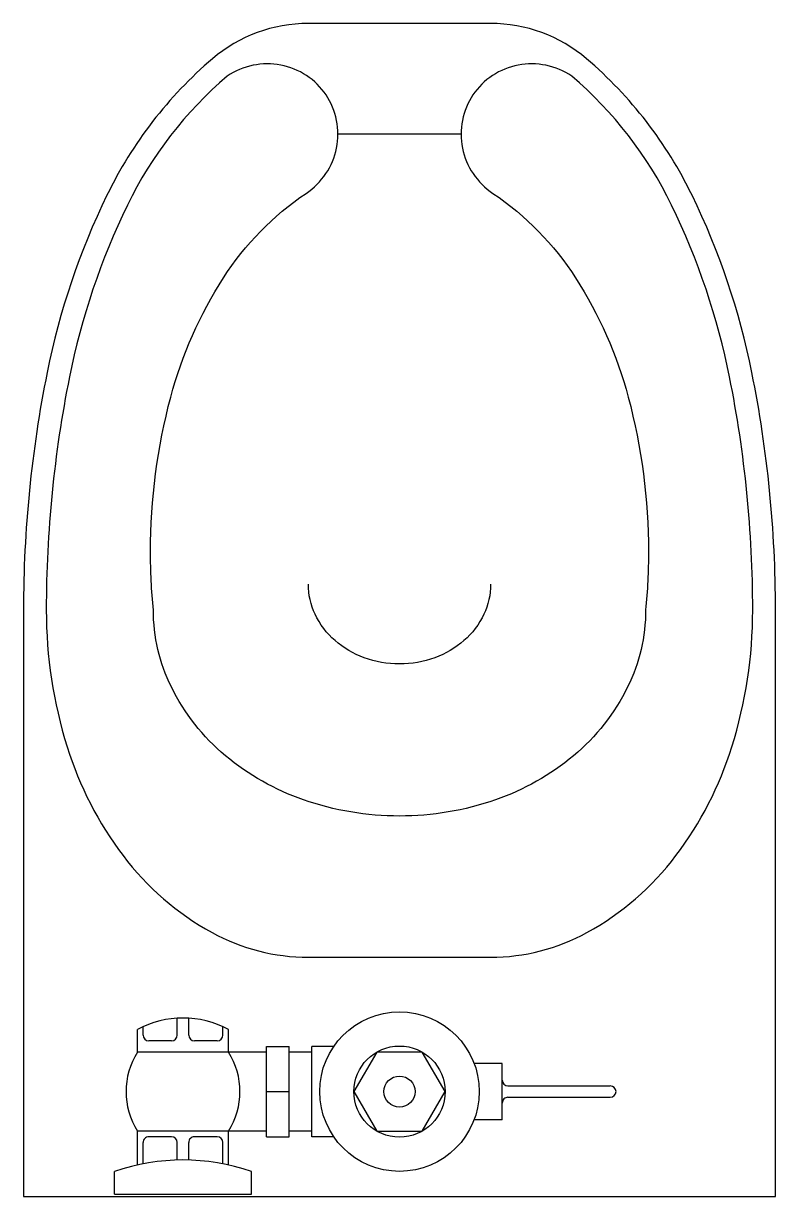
# Model space of a CAD drawing. Extents: x -8.3 to 8.3, y 0 to 25.8.
import ezdxf

# ---------------------------------------------------------------- set-up
doc = ezdxf.new("R2010")
doc.units = 0
doc.header["$LTSCALE"] = 48
doc.layers.get('0').update_dxf_attribs({"linetype": 'CONTINUOUS'})

# ---------------------------------------------------------------- blocks, each defined once
blk = doc.blocks.new('WC-F1-P')
blk.add_line((-1.351, -23.322), (1.351, -23.322))
for points in [[(-8.25, -12.875, 0.049648), (-7.731, -18.089, 0.06346), (-6.419, -21.979, 0.103485), (-4.103, -24.975, 0.178458), (-2, -25.75), (2, -25.75, 0.178458), (4.103, -24.975, 0.103485), (6.419, -21.979, 0.06346), (7.731, -18.089, 0.049648), (8.25, -12.875), (8.25, 0), (-8.25, 0)], [(3.779, -24.594, 0.103485), (5.97, -21.761, 0.06346), (7.241, -17.99, 0.049648), (7.75, -12.875, 0.075858), (7.292, -9.871, 0.086069), (6.066, -7.485, 0.105985), (4.112, -5.794, 0.126201), (2, -5.253), (-2, -5.253, 0.126201), (-4.112, -5.794, 0.105985), (-6.066, -7.485, 0.086069), (-7.292, -9.871, 0.075858), (-7.75, -12.875, 0.049648), (-7.241, -17.99, 0.06346), (-5.97, -21.761, 0.103485), (-3.779, -24.594, 0.097511), (-3.214, -24.831, 0.09808), (-2.605, -24.836, 0.098895), (-2.041, -24.607, 0.099479), (-1.612, -24.181, 0.099479), (-1.38, -23.623, 0.098895), (-1.382, -23.015, 0.09808), (-1.616, -22.453, 0.097511), (-2.049, -22.019, -0.102445), (-3.862, -20.168, -0.077884), (-5.019, -17.547, -0.065096), (-5.462, -14.154, -0.024284), (-5.4, -12.875, -0.115331), (-5.005, -11.186, -0.103946), (-3.818, -9.677, -0.091071), (-2.108, -8.708, -0.083675), (0, -8.352, -0.083675), (2.108, -8.708, -0.091071), (3.818, -9.677, -0.103946), (5.005, -11.186, -0.115331), (5.4, -12.875, -0.024284), (5.462, -14.154, -0.065096), (5.019, -17.547, -0.077884), (3.862, -20.168, -0.102445), (2.049, -22.019, 0.097511), (1.616, -22.453, 0.09808), (1.382, -23.015, 0.098895), (1.38, -23.623, 0.099479), (1.612, -24.181, 0.099479), (2.041, -24.607, 0.098895), (2.605, -24.836, 0.09808), (3.214, -24.831, 0.097511)]]:
    blk.add_lwpolyline(points, format="xyb", close=True)
blk.add_lwpolyline([(-2, -13.439, -0.111064), (-1.852, -12.782, -0.102841), (-1.414, -12.203, -0.093011), (-0.777, -11.827, -0.087082), (0, -11.691, -0.087082), (0.777, -11.827, -0.093011), (1.414, -12.203, -0.102841), (1.852, -12.782, -0.111064), (2, -13.439, -0.111064)], format="xyb")
blk.add_circle((0, -2.303), 1)
blk = doc.blocks.new('FVALV1-P')
for p, q in [((6.25, 2.25), (3.25, 2.25)), ((3.25, 2.25), (3.25, 1.75)), ((6.25, 2.25), (6.25, 1.75)), ((3.75, 1.609), (3.75, 0.866)), ((3.875, 1.584), (3.875, 1.116)), ((5.625, 1.584), (5.625, 1.116)), ((5.75, 1.609), (5.75, 0.866)), ((4.625, 1.502), (4.625, 1.116)), ((4.875, 1.502), (4.875, 1.116)), ((1.442, 0.991), (1.921, 0.991)), ((1.921, 0.991), (1.921, -0.991)), ((1.921, 0.866), (2.421, 0.866)), ((2.921, 0.991), (2.421, 0.991)), ((2.421, 0.991), (2.421, -0.991)), ((2.921, 0.991), (2.921, -0.991)), ((2.921, 0.866), (5.75, 0.866)), ((4, 0.991), (4.5, 0.991)), ((5, 0.991), (5.5, 0.991)), ((-2.255, 0.616), (-2.255, -0.616)), ((-2.255, 0.616), (-1.638, 0.616)), ((-2.38, 0.125), (-4.625, 0.125)), ((2.921, 0), (2.421, 0)), ((-2.38, -0.125), (-4.625, -0.125)), ((-2.255, -0.616), (-1.638, -0.616)), ((1.442, -0.991), (1.921, -0.991)), ((1.921, -0.866), (2.421, -0.866)), ((2.921, -0.991), (2.421, -0.991)), ((2.921, -0.866), (5.75, -0.866)), ((3.75, -0.866), (3.75, -1.366)), ((5.75, -0.866), (5.75, -1.366)), ((3.875, -1.241), (3.875, -1.428)), ((4, -1.116), (4.5, -1.116)), ((4.625, -1.241), (4.625, -1.612)), ((4.875, -1.241), (4.875, -1.612)), ((5, -1.116), (5.5, -1.116)), ((5.625, -1.241), (5.625, -1.428))]:
    blk.add_line(p, q)
blk.add_lwpolyline([(1, 0), (0.5, 0.866), (-0.5, 0.866), (-1, 0), (-0.5, -0.866), (0.5, -0.866)], close=True)
for radius in [1.75, 1, 0.342]:
    blk.add_circle((0, 0), radius)
for centre, radius, start, end in [((4.75, 6.125), 4.625, 251.0754, 288.9246), ((4, 1.116), 0.125, 180, 270), ((4.5, 1.116), 0.125, 270, 0), ((5, 1.116), 0.125, 180, 270), ((5.5, 1.116), 0.125, 270, 0), ((5.125, 0), 1.625, 147.7958, 212.2042), ((4.375, 0), 1.625, 327.7952, 32.2048), ((-4.625, 0), 0.125, 90, 270), ((-2.38, 0.25), 0.125, 270, 0), ((-2.38, -0.25), 0.125, 0, 90), ((4, -1.241), 0.125, 90, 180), ((4.5, -1.241), 0.125, 0, 90), ((5, -1.241), 0.125, 90, 180), ((5.5, -1.241), 0.125, 0, 90), ((4.75, 0.509), 2.125, 241.9275, 298.0725)]:
    blk.add_arc(centre, radius, start, end)

msp = doc.modelspace()

# ---------------------------------------------------------------- block references
at = {"rotation": 180}
for name, p in [('WC-F1-P', (0, 0)), ('FVALV1-P', (0, 2.303))]:
    msp.add_blockref(name, p, dxfattribs=at)

doc.saveas('drawing.dxf')
